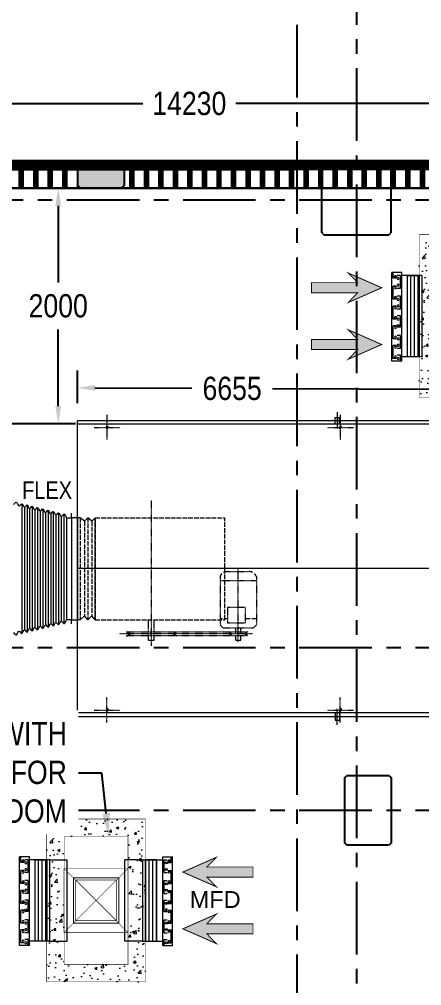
# Model space of a CAD drawing. Header units: metres. Extents: x 841183 to 1048542, y 259326 to 317714.
# Drawn here: x 1005126 to 1008588, y 304923 to 313238 of the extents above; entities that cross this region are included whole.
import ezdxf
from ezdxf import colors
from ezdxf.entities.mleader import LeaderData, LeaderLine
from ezdxf.enums import TextEntityAlignment as Align
from ezdxf.math import Vec2, Vec3

# ---------------------------------------------------------------- set-up
doc = ezdxf.new("R2010")
doc.units = ezdxf.units.M
doc.header["$PDMODE"] = 34
for name, pattern in [('( Hidden )', [0.375, 0.25, -0.125]), ('1', [0, 0, 0]), ('HIDDEN', [0.375, 0.25, -0.125]), ('HIDDEN2', [0.1875, 0.125, -0.0625]), ('PDF_IMPORT', [1, 0.8, -0.2]), ('VILLA AXIS$0$CENTER', [2, 1.25, -0.25, 0.25, -0.25])]:
    doc.linetypes.add(name, pattern=pattern)
for name, color, linetype, lineweight in [('0_ARROW', 20, 'Continuous', 0), ('0_FA DUCT', 130, 'Continuous', 0), ('0_FLEXIBLE DUCT', 252, 'Continuous', 0), ('0_FOUNDATION', 7, 'Continuous', 0), ('0_HVAC-OPENING', 126, 'Continuous', 0), ('0_SANDTRAP LOUVER', 252, '1', 0)]:
    doc.layers.add(name, color=color, linetype=linetype, lineweight=lineweight)
for name, color, linetype in [('0_HVAC TEXT', 7, 'Continuous'), ('A-AXIS LINE', 253, 'Continuous'), ('A-WALL-1', 252, 'Continuous'), ('F-PLOT LIMITS - Zoom', 1, 'Continuous'), ('G-COL', 252, 'Continuous'), ('INTEC -CLUSTRA', 8, 'Continuous'), ('INTEC -HATCH-WALL', 252, 'Continuous'), ('PDF2_Geometry', 7, 'Continuous'), ('TEXT', 7, 'Continuous')]:
    doc.layers.add(name, color=color, linetype=linetype)
doc.layers.add('A-REFLECT DOWN', color=252, linetype='Continuous', transparency=0.6)
doc.layers.add('G-HATCH', color=253, linetype='Continuous', transparency=0.6)
doc.styles.add('AIRAL', font='arial.ttf', dxfattribs={"height": 6.14})
doc.styles.add('romans', font='romans.shx', dxfattribs={"width": 0.85})
doc.styles.get("Standard").update_dxf_attribs({"font": 'ARIALN.TTF'})
doc.dimstyles.get("Standard").update_dxf_attribs({"dimtxt": 200, "dimasz": 150, "dimexe": 150, "dimexo": 150, "dimgap": 100, "dimtad": 0, "dimtih": 1, "dimtoh": 1, "dimdec": 0, "dimzin": 0, "dimdsep": 46, "dimtxsty": 'Standard', "dimcen": 0.09, "dimadec": 0, "dimazin": 0, "dimtfac": 1, "dimtdec": 0, "dimtofl": 0, "dimtmove": 0, "dimatfit": 3, "dimfxl": 1, "dimtolj": 1, "dimtzin": 0, "dimarcsym": 0})
pattern_1 = [(90, (1092761.92, 254782.093), (-31.75, 0), [])]

# ---------------------------------------------------------------- blocks, each defined once
blk = doc.blocks.new('A$C46a051ea')
at = {"layer": 'PDF2_Geometry', "lineweight": 5}
for points in [[(492, 1344.4), (492, 1203.7)], [(-1744.5, -1276.4), (-1744.5, 1271.7)], [(2778.3, -1276.5), (2778.3, 1271.6), (-1744.5, 1271.6)], [(472.1, 1300.8), (511.9, 1300.8)], [(472.1, 1242.5), (472.1, 1300.7)], [(511.9, 1242.5), (511.9, 1300.7)], [(4910.4, 1242.5), (2778.3, 1242.5), (-1744.5, 1242.5)], [(-1501, 1213.4), (-1496, 1208.5), (-1491, 1208.5), (-1491, 1203.7), (-1486.1, 1203.7), (-1486.1, 1208.5)], [(-1481.1, 1213.4), (-1481.1, 1218.3), (-1481.1, 1223.1), (-1486.1, 1223.1), (-1491, 1223.1), (-1496, 1223.1)], [(506.9, 1213.4), (506.9, 1208.5), (511.9, 1208.5), (516.9, 1203.7), (521.8, 1208.5)], [(526.8, 1213.4), (526.8, 1218.3), (526.8, 1223.1), (521.8, 1223.1), (516.9, 1223.1), (511.9, 1223.1)], [(-1794.2, 436.8), (-1794.2, 475.7)], [(-1744.5, 436.8), (-1794.2, 436.8), (-1794.2, -441.7)], [(-1684.9, 407.7), (-1719.7, 436.8), (-1744.5, 436.8)], [(-1620.3, 407.7), (-1655.1, 436.8), (-1684.9, 407.7)], [(-1590.5, 436.8), (-1620.3, 407.7)], [(1744.5, 0), (-1744.5, 0)], [(-502, -43.7), (-507, -48.5), (-507, -53.4), (-511.9, -58.2), (-516.9, -63.1), (-516.9, -68), (-516.9, -72.8)], [(-452.3, -24.3), (-457.3, -24.3), (-462.2, -29.1), (-467.2, -29.1), (-472.2, -29.1), (-482.1, -29.1), (-487.1, -34)], [(-238.6, -34), (-243.5, -29.1), (-248.5, -29.1), (-253.5, -29.1), (-258.5, -29.1), (-263.4, -24.3), (-268.4, -24.3)], [(-203.8, -72.8), (-203.8, -67.9), (-208.8, -63.1), (-208.8, -58.2), (-213.7, -53.4), (-218.7, -48.5), (-218.7, -43.7)], [(-1684.9, -407.7), (-1719.7, -441.7), (-1744.5, -441.7)], [(-1620.3, -407.7), (-1655.1, -441.7), (-1684.9, -407.7)], [(-1590.5, -441.7), (-1620.3, -407.7)], [(-1794.2, -475.6), (-1794.2, -441.7), (-1744.5, -441.7)], [(-497, -432), (-516.9, -432)], [(-516.9, -461.1), (-516.9, -465.9)], [(-492.1, -509.6), (-516.9, -485.3)], [(-452.3, -432), (-477.1, -432)], [(-258.5, -432), (-298.2, -432)], [(-203.8, -432), (-243.5, -432)], [(-228.6, -509.6), (-203.8, -485.3)], [(-1322.1, -582.4), (-1287.3, -563), (-1322.1, -543.6)], [(-889.7, -582.4), (-919.5, -563), (-889.7, -543.6)], [(-442.3, -543.6), (-412.5, -563)], [(-442.3, -577.6), (-412.5, -563)], [(-382.7, -553.3), (-382.7, -509.6)], [(-382.7, -616.4), (-338, -616.4), (-338, -572.7)], [(-382.7, -616.4), (-382.7, -572.7)], [(-338, -553.3), (-338, -509.6)], [(-278.3, -543.6), (-308.2, -563)], [(-278.3, -577.6), (-308.2, -563)], [(-1133.2, -616.4), (-1083.5, -616.4)], [(4910.4, -1242.5), (2778.3, -1242.5), (-1744.5, -1242.5)], [(-1501, -1218.2), (-1496, -1223.1), (-1491, -1227.9), (-1486.1, -1227.9), (-1486.1, -1223.1)], [(-1481.1, -1218.2), (-1481.1, -1213.4), (-1481.1, -1208.5), (-1486.1, -1208.5), (-1491, -1208.5), (-1496, -1208.5)], [(472.1, -1242.5), (472.1, -1305.6)], [(492, -1344.4), (492, -1208.5)], [(506.9, -1218.2), (506.9, -1223.1), (511.9, -1223.1), (511.9, -1227.9), (516.9, -1227.9), (521.8, -1227.9), (521.8, -1223.1)], [(526.8, -1218.2), (526.8, -1213.4), (526.8, -1208.5), (521.8, -1208.5), (516.9, -1208.5), (511.9, -1208.5)], [(511.9, -1242.5), (511.9, -1305.6)], [(2778.3, -1276.4), (-1744.5, -1276.4)], [(472.1, -1305.6), (511.9, -1305.6)]]:
    blk.add_lwpolyline(points, dxfattribs=at)
at = {"layer": 'PDF2_Geometry', "linetype": 'PDF_IMPORT', "lineweight": 5, "ltscale": 0.025581}
for points in [[(-1491, 1325), (-1491, 1106.6)], [(516.9, 1325), (516.9, 1106.6)]]:
    blk.add_lwpolyline(points, dxfattribs=at)
at = {"layer": 'PDF2_Geometry', "linetype": 'PDF_IMPORT', "lineweight": 5, "ltscale": 0.028577}
for points in [[(-1600.4, 1213.4), (-1376.7, 1213.4)], [(407.5, 1213.4), (631.2, 1213.4)], [(-1600.4, -1218.2), (-1376.7, -1218.2)], [(407.5, -1218.2), (631.2, -1218.2)]]:
    blk.add_lwpolyline(points, dxfattribs=at)
at = {"layer": 'PDF2_Geometry', "linetype": 'PDF_IMPORT', "lineweight": 5, "ltscale": 0.118605}
blk.add_lwpolyline([(-1108.4, -664.9), (-1108.4, 587.3)], dxfattribs=at)
at = {"layer": 'PDF2_Geometry', "lineweight": 5}
blk.add_lwpolyline([(-1744.5, -441.7), (-1744.5, 436.8)], close=True, dxfattribs=at)
at = {"layer": 'PDF2_Geometry', "linetype": 'PDF_IMPORT', "lineweight": 5, "ltscale": 0.034884}
blk.add_lwpolyline([(-1744.5, 436.8), (-1744.5, -441.7)], dxfattribs=at)
at = {"layer": 'PDF2_Geometry', "linetype": 'PDF_IMPORT', "lineweight": 5, "ltscale": 50}
for points in [[(-1719.7, 436.8), (-1719.7, -441.7)], [(-1655.1, 436.8), (-1655.1, -441.7)], [(-1590.5, -441.7), (-1590.5, 436.8), (-477.2, 436.8)], [(-1590.5, 436.8), (-1590.5, -441.7), (-477.2, -441.7)], [(-477.2, -441.7), (-477.2, 436.8)], [(-1684.9, 407.7), (-1684.9, -407.7)], [(-1620.3, 407.7), (-1620.3, -407.7)]]:
    blk.add_lwpolyline(points, dxfattribs=at)
at = {"layer": 'PDF2_Geometry', "linetype": 'PDF_IMPORT', "lineweight": 5, "ltscale": 0.018605}
for points in [[(-516.9, -72.8), (-516.9, -485.4)], [(-203.8, -72.8), (-203.8, -485.4)], [(-452.3, -334.9), (-452.3, -465.9)], [(-298.2, -465.9), (-298.2, -334.9)]]:
    blk.add_lwpolyline(points, dxfattribs=at)
at = {"layer": 'PDF2_Geometry', "linetype": 'PDF_IMPORT', "lineweight": 5, "ltscale": 0.019051}
for points in [[(-452.3, -24.3), (-268.4, -24.3)], [(-203.8, -106.8), (-516.9, -106.8)], [(-298.2, -334.9), (-452.3, -334.9)], [(-452.3, -465.9), (-298.2, -465.9)], [(-492.1, -509.6), (-228.6, -509.6)]]:
    blk.add_lwpolyline(points, dxfattribs=at)
at = {"layer": 'PDF2_Geometry', "linetype": 'PDF_IMPORT', "lineweight": 5, "ltscale": 0.081396}
blk.add_lwpolyline([(-362.8, -4.8), (-362.8, -635.8)], dxfattribs=at)
at = {"layer": 'PDF2_Geometry', "linetype": 'PDF_IMPORT', "lineweight": 5, "ltscale": 0.023256}
for points in [[(-1133.2, -616.4), (-1133.2, -441.7)], [(-1083.5, -616.4), (-1083.5, -441.7)]]:
    blk.add_lwpolyline(points, dxfattribs=at)
at = {"layer": 'PDF2_Geometry', "linetype": 'PDF_IMPORT', "lineweight": 5, "ltscale": 0.073824}
blk.add_lwpolyline([(-238.6, -563), (-1381.7, -563)], dxfattribs=at)
at = {"layer": 'PDF2_Geometry', "linetype": 'PDF_IMPORT', "lineweight": 5, "ltscale": 0.026196}
for points in [[(-1322.1, -543.6), (-442.4, -543.6)], [(-1322.1, -577.6), (-442.4, -577.6)]]:
    blk.add_lwpolyline(points, dxfattribs=at)
at = {"layer": 'PDF2_Geometry', "linetype": 'PDF_IMPORT', "lineweight": 5, "ltscale": 0.011907}
blk.add_lwpolyline([(-442.3, -543.6), (-278.3, -543.6)], dxfattribs=at)
at = {"layer": 'PDF2_Geometry', "linetype": 'PDF_IMPORT', "lineweight": 5, "ltscale": 0.021433}
blk.add_lwpolyline([(-442.3, -577.6), (-278.3, -577.6)], dxfattribs=at)
at = {"layer": 'PDF2_Geometry', "linetype": 'PDF_IMPORT', "lineweight": 5, "ltscale": 0.027907}
for points in [[(-1491, -1325), (-1491, -1106.6)], [(516.9, -1325), (516.9, -1106.6)]]:
    blk.add_lwpolyline(points, dxfattribs=at)
blk = doc.blocks.new('A$C73141abc')
at = {"layer": '0_FLEXIBLE DUCT'}
for p, q in [((-5001.8, -713.5), (-5001.8, -1830.5)), ((-4979.1, -744.8), (-4979.1, -1799.4)), ((-4956.5, -724.7), (-4956.5, -1819.7)), ((-4911.2, -736), (-4911.2, -1808.9)), ((-4866, -747.2), (-4865.9, -1798.1)), ((-4933.9, -756), (-4933.8, -1788.6)), ((-4888.6, -767.3), (-4888.6, -1777.8)), ((-4843.3, -778.5), (-4843.3, -1767)), ((-4820.7, -758.5), (-4820.7, -1787.3)), ((-4798.1, -789.7), (-4798, -1756.3)), ((-4775.4, -769.7), (-4775.4, -1776.6)), ((-4752.8, -800.9), (-4752.8, -1745.5)), ((-4730.2, -781), (-4730.1, -1765.8)), ((-4707.5, -812.2), (-4707.5, -1734.7)), ((-4684.9, -792.2), (-4684.9, -1755)), ((-4662.3, -823.5), (-4662.2, -1723.9)), ((-4639.6, -803.1), (-4639.6, -1744.2)), ((-4617.8, -834.7), (-4617.8, -1713.3))]:
    blk.add_line(p, q, dxfattribs=at)
for points in [[(-4617.8, -834.8), (-4572.5, -834.8)], [(-4572.5, -1713.3), (-4617.8, -1713.3)]]:
    blk.add_lwpolyline(points, dxfattribs=at)
for points in [[(-5072.5, -721.6), (-5046.8, -702.3), (-5024.5, -733.6), (-5001.7, -713.5), (-4979.3, -744.8), (-4956.5, -724.7), (-4934.2, -756.1), (-4911.3, -736), (-4889, -767.3), (-4866.2, -747.2), (-4843.9, -778.5), (-4821, -758.5), (-4798.7, -789.8), (-4775.9, -769.7), (-4753.6, -801), (-4730.7, -780.9), (-4708.4, -812.3), (-4685.6, -792.2), (-4663.2, -823.5), (-4640.4, -803.4), (-4618.9, -834.5)], [(-5072.5, -1821.6), (-5047, -1841.3), (-5024.4, -1810.2), (-5001.8, -1830.5), (-4979.1, -1799.4), (-4956.5, -1819.7), (-4933.8, -1788.6), (-4911.2, -1808.9), (-4888.6, -1777.8), (-4865.9, -1798.1), (-4843.3, -1767), (-4820.7, -1787.3), (-4798, -1756.3), (-4775.4, -1776.6), (-4752.8, -1745.5), (-4730.1, -1765.8), (-4707.5, -1734.7), (-4684.9, -1755), (-4662.2, -1723.9), (-4639.6, -1744.2), (-4617.8, -1713.3)]]:
    blk.add_spline(points, degree=3, dxfattribs=at)
blk.add_blockref('A$C46a051ea', (-2778.3, -1271.6))
at = {"layer": 'TEXT', "insert": (-4998.5, -522.1), "char_height": 150, "width": 345.656, "attachment_point": 1}
blk.add_mtext('FLEX', dxfattribs=at)
blk = doc.blocks.new('*D101')
at = {"color": 0, "lineweight": -2, "transparency": 16777216}
for p, q in [((1005626.6, 309933.9), (1005627.9, 310217.1)), ((1012281.6, 309904.7), (1012282.9, 310187.9)), ((1005777.2, 310066.4), (1006611.5, 310062.8)), ((1012132.2, 310038.6), (1007303.4, 310059.7))]:
    blk.add_line(p, q, dxfattribs=at)
at = {"color": 0, "transparency": 16777216}
for points in [[(1005777.3, 310091.4), (1005777.1, 310041.4), (1005627.2, 310067.1)], [(1012132.3, 310063.6), (1012132.1, 310013.6), (1012282.2, 310037.9)]]:
    blk.add_solid(points, dxfattribs=at)
at = {"layer": 'Defpoints', "color": 0, "transparency": 16777216}
for p in [(1012282.2, 310037.9), (1005626, 309783.9, -68.1), (1012281, 309754.7, -68.1)]:
    blk.add_point(p, dxfattribs=at)
at = {"color": 0, "transparency": 16777216, "insert": (1006957.4, 310061.3), "char_height": 200, "attachment_point": 5}
blk.add_mtext('\\A1;6655', dxfattribs=at)
blk = doc.blocks.new('*D102')
at = {"color": 0, "lineweight": -2, "transparency": 16777216}
for p, q in [((999474.9, 311933.9), (999474.9, 312663.2)), ((1013702.9, 311933.9), (1013702.9, 312663.2)), ((999624.9, 312513.2), (1006188.3, 312513.2)), ((1013552.9, 312513.2), (1006989.5, 312513.2))]:
    blk.add_line(p, q, dxfattribs=at)
at = {"color": 0, "transparency": 16777216}
for points in [[(999624.9, 312538.2), (999624.9, 312488.2), (999474.9, 312513.2)], [(1013552.9, 312538.2), (1013552.9, 312488.2), (1013702.9, 312513.2)]]:
    blk.add_solid(points, dxfattribs=at)
at = {"layer": 'Defpoints', "color": 0, "transparency": 16777216}
for p in [(1013702.9, 312513.2), (999474.9, 311783.9, -68.1), (1013702.9, 311783.9, -60.4)]:
    blk.add_point(p, dxfattribs=at)
at = {"color": 0, "transparency": 16777216, "insert": (1006588.9, 312513.2), "char_height": 200, "attachment_point": 5}
blk.add_mtext('\\A1;14230', dxfattribs=at)
blk = doc.blocks.new('SAND TRAP LOUVER 700 X 350')
at = {"layer": '0_SANDTRAP LOUVER', "color": 7}
for p, q in [((-173, 375.1), (-257.8, 375.1)), ((-257.8, 2.9), (-257.8, 375.1)), ((-173, 2.9), (-173, 375.1)), ((0, 350), (-173, 350)), ((-122.8, -350), (-122.8, 350)), ((0, 350), (0, -350)), ((-257.8, -386.3), (-257.8, 2.9)), ((-173, -386.3), (-173, 2.9)), ((-173, -386.3), (-257.8, -386.3)), ((-122.8, -350), (-173, -350)), ((0, -350), (-122.8, -350))]:
    blk.add_line(p, q, dxfattribs=at)
at = {"layer": '0_SANDTRAP LOUVER', "extrusion": (-1.47393e-32, -3.15544e-33, -1)}
for p, q in [((-246.6, 325.5), (-246.6, 375.1)), ((-184.2, 350.8), (-212, 350.8)), ((-184.2, 239.2), (-184.2, 350.8)), ((-218.7, 325.5), (-246.6, 325.5)), ((-218.7, 257.6), (-246.6, 257.6)), ((-246.6, 146), (-246.6, 257.6)), ((-184.2, 239.2), (-212, 239.2)), ((-184.2, 171.3), (-212, 171.3)), ((-184.2, 59.7), (-184.2, 171.3)), ((-218.7, 146), (-246.6, 146)), ((-218.7, 86.6), (-246.6, 86.6)), ((-246.6, -25), (-246.6, 86.6)), ((-184.2, 59.7), (-212, 59.7)), ((-184.2, 2.9), (-212, 2.9)), ((-218.7, -25), (-246.6, -25)), ((-246.6, -195.4), (-246.6, -83.9)), ((-218.7, -83.9), (-246.6, -83.9)), ((-218.7, -195.4), (-246.6, -195.4)), ((-184.2, -167.6), (-212, -167.6)), ((-184.2, -279.1), (-184.2, -167.6)), ((-246.6, -363.8), (-246.6, -252.3)), ((-218.7, -252.3), (-246.6, -252.3)), ((-184.2, -279.1), (-212, -279.1)), ((-218.7, -363.8), (-246.6, -363.8)), ((-184.2, -335.9), (-212, -335.9)), ((-184.2, -386.3), (-184.2, -335.9))]:
    blk.add_line(p, q, dxfattribs=at)
at = {"layer": '0_SANDTRAP LOUVER'}
for p, q in [((-218.7, 325.5), (-246.6, 325.5)), ((-218.7, 146), (-246.6, 146)), ((-246.6, -25), (-246.6, 2.9)), ((-184.2, -94.7), (-184.2, 2.9)), ((-218.7, -25), (-246.6, -25)), ((-184.2, -94.7), (-212, -94.7))]:
    blk.add_line(p, q, dxfattribs=at)
at = {"layer": '0_SANDTRAP LOUVER', "extrusion": (-1.47393e-32, -3.15544e-33, -1)}
for centre in [(227.1, 339.5), (227.1, 243.6), (203.7, 322.9), (203.7, 267.1), (227.1, 160), (203.7, 143.4), (203.7, 87.6), (227.1, 72.6), (227.1, -11), (203.7, -25), (203.7, -25), (227.1, -97.8), (227.1, -181.5), (203.7, -195.4), (203.7, -251.2), (227.1, -266.2), (227.1, -349.9), (203.7, -363.8)]:
    blk.add_circle(centre, 8.37, dxfattribs=at)
at = {"layer": '0_SANDTRAP LOUVER'}
for centre in [(-227.1, 339.5), (-227.1, 160), (-227.1, -11), (-203.7, -80.7)]:
    blk.add_circle(centre, 8.37, dxfattribs=at)
blk = doc.blocks.new('0-ARROW-3')
at = {"layer": '0_ARROW', "true_color": 0xc8c8c8}
h = blk.add_hatch(dxfattribs=at)
h.set_pattern_fill('ANSI31', color=9)
h.set_pattern_definition([(45, (-4415, 43046), (-0.08838834765, 0.08838834765), [])])
h.paths.add_polyline_path([(-512, -108), (-711, -313), (0, 0), (-711, 313), (-512, 108), (-1490, 108), (-1490, -108)])
at = {"layer": '0_ARROW', "const_width": 20}
blk.add_lwpolyline([(-1490, -108), (-512, -108), (-711, -313), (0, 0), (-711, 313), (-512, 108), (-1490, 108)], close=True, dxfattribs=at)
blk = doc.blocks.new('A$C51a5b08a')
at = {"layer": 'G-HATCH'}
h = blk.add_hatch(color=256, dxfattribs=at)
h.dxf.hatch_style = 1
h.paths.add_polyline_path([(-32071.9, 275), (-32096.9, 300), (-32446.9, 300), (-32471.9, 275), (-32471.9, 125), (-32446.9, 100), (-32096.9, 100), (-32071.9, 125)])
at = {"layer": 'INTEC -HATCH-WALL'}
h = blk.add_hatch(dxfattribs=at)
h.set_pattern_fill('PLAST', color=256, scale=500, angle=90, style=0)
h.set_pattern_definition([(90, (-31590.59, 56305.7), (-125, 4e-14), []), (90, (-31606.21, 56305.7), (-125, 4e-14), []), (90, (-31621.84, 56305.7), (-125, 4e-14), [])])
h.paths.add_polyline_path([(-35148.8, 100), (-35148.8, 300), (-32471.9, 300), (-32471.9, 100)])
h = blk.add_hatch(dxfattribs=at)
h.set_pattern_fill('PLAST', color=256, scale=500, angle=90, style=0)
h.set_pattern_definition([(90, (-28513.76, 56305.7), (-125, 4e-14), []), (90, (-28529.38, 56305.7), (-125, 4e-14), []), (90, (-28545.01, 56305.7), (-125, 4e-14), [])])
h.paths.add_polyline_path([(-32071.9, 100), (-32071.9, 300), (-29395.1, 300), (-29395.1, 100)])
at = {"layer": 'A-AXIS LINE', "linetype": 'VILLA AXIS$0$CENTER', "ltscale": 500}
for p, q in [((-30074.2, 5133.1, -106.5), (-30074.2, -22178.3, -125.6)), ((-30585.4, 4506, -106.5), (-30585.4, -22178.3, -125.6)), ((-40565.7, 0, -106.5), (9544.5, 0, 7.1)), ((-40565.7, -3851.7, -220.1), (9544.5, -3851.7, -106.5)), ((-40565.7, -5252.2, -220.1), (9544.5, -5252.2, -106.5))]:
    blk.add_line(p, q, dxfattribs=at)
at = {"layer": 'A-WALL-1'}
for p, q in [((-38825.6, 300, -106.5), (-2090, 300, -106.5)), ((-38625.6, 100, -106.5), (-2290, 100, -106.5))]:
    blk.add_line(p, q, dxfattribs=at)
at = {"layer": 'A-WALL-1', "linetype": 'Continuous', "elevation": -21.8}
blk.add_lwpolyline([(-32446.9, 300), (-32096.9, 300), (-32071.9, 275), (-32071.9, 125), (-32096.9, 100), (-32446.9, 100), (-32471.9, 125), (-32471.9, 275)], close=True, dxfattribs=at)
at = {"layer": 'G-COL', "color": 8, "linetype": 'HIDDEN2', "ltscale": 6, "elevation": -106.5}
for points in [[(-29774.2, 300), (-30374.2, 300), (-30374.2, -280), (-30354.2, -300), (-29794.2, -300), (-29774.2, -280)], [(-29794.2, -5552.2), (-30154.2, -5552.2), (-30174.2, -5532.2), (-30174.2, -4972.2), (-30154.2, -4952.2), (-29794.2, -4952.2), (-29774.2, -4972.2), (-29774.2, -5532.2)]]:
    blk.add_lwpolyline(points, close=True, dxfattribs=at)
at = {"layer": 'INTEC -CLUSTRA'}
for p, q in [((-32446.9, 300, 57.1), (-35173.8, 300, -21.8)), ((-29370.1, 300, 57.1), (-32096.9, 300, -21.8)), ((-32446.9, 100, -21.8), (-35173.8, 100, -21.8)), ((-29370.1, 100, -21.8), (-32096.9, 100, -21.8))]:
    blk.add_line(p, q, dxfattribs=at)
at = {"color": 252, "style": 'romans', "width": 0.8}
blk.add_attdef('RD01', text='', height=225, dxfattribs=at).set_placement((-31176.6, -17501.4, -38.4), align=Align.MIDDLE_CENTER)
blk = doc.blocks.new('*D134')
at = {"color": 0, "lineweight": -2, "transparency": 16777216}
for p, q in [((1003631, 311783.9), (1005610.8, 311783.9)), ((1005460.8, 311633.9), (1005460.8, 310973.9)), ((1005460.8, 309909.8), (1005460.8, 310569.7)), ((1003631, 309759.8), (1005610.8, 309759.8))]:
    blk.add_line(p, q, dxfattribs=at)
at = {"color": 0, "transparency": 16777216}
for points in [[(1005435.8, 311633.9), (1005485.8, 311633.9), (1005460.8, 311783.9)], [(1005435.8, 309909.8), (1005485.8, 309909.8), (1005460.8, 309759.8)]]:
    blk.add_solid(points, dxfattribs=at)
at = {"layer": 'Defpoints', "color": 0, "transparency": 16777216}
for p in [(1003481, 311783.9, -125.5), (1005460.8, 311783.9), (1003481, 309759.8, -104.6)]:
    blk.add_point(p, dxfattribs=at)
at = {"color": 0, "transparency": 16777216, "insert": (1005460.8, 310771.8), "char_height": 200, "attachment_point": 5}
blk.add_mtext('\\A1;2000', dxfattribs=at)
blk = doc.blocks.new('A$C10b3fa2f')
at = {"layer": 'A-REFLECT DOWN'}
h = blk.add_hatch(dxfattribs=at)
h.set_pattern_fill('AR-HBONE', color=256, scale=75, style=0)
h.set_pattern_definition([(45, (-872853.3, -501345.44), (0, 424.26407), [900, -300]), (135, (-872641.16, -501133.3), (3e-14, 424.26407), [900, -300])])
h.paths.add_polyline_path([(-40951.9, -7637.1), (-40445.1, -7637.1), (-40278.2, -7926.1), (-40445.1, -8215.1), (-40951.9, -8215.1), (-41118.8, -7926.1)])
edge = h.paths.add_edge_path()
edge.add_line((-40250.6, -6912.7), (-42275.6, -6912.7))
edge.add_line((-42275.6, -6912.7), (-42275.6, -105.8))
edge.add_line((-42275.6, -105.8), (-42275.6, 38.9))
edge.add_line((-42275.6, 38.9), (-43125, 38.9))
edge.add_line((-43125, 38.9), (-43125, -30517.1))
edge.add_line((-43125, -30517.1), (-43000, -30517.1))
edge.add_line((-43000, -30517.1), (-43000, -32386.1))
edge.add_line((-43000, -32386.1), (-6450, -32386.1))
edge.add_arc((-6450, -25886.1), 6500, 270, 360)
edge.add_line((50, -25886.1), (50, -22117.5))
edge.add_line((50, -22117.5), (-3025.4, -22117.5))
edge.add_line((-3025.4, -22117.5), (-3025.4, -31367.5))
edge.add_line((-3025.4, -31367.5), (-37875.6, -31367.3))
edge.add_line((-37875.6, -31367.3), (-37875.6, -22117.5))
edge.add_line((-37875.6, -22117.5), (-40250.6, -22117.5))
edge.add_line((-40250.6, -22117.5), (-40250.6, -6912.7))
at = {"layer": 'F-PLOT LIMITS - Zoom', "color": 252, "linetype": 'HIDDEN2', "ltscale": 2500, "elevation": 74}
blk.add_lwpolyline([(-43400, 300, 100, 75, 0), (6600, 300, 128.5, 128.5, 0), (6600.1, -49700, 128.5, 128.5, 0), (-43400, -49700, 128.5, 128.5, 0)], format="xyseb", close=True, dxfattribs=at)

msp = doc.modelspace()

# ---------------------------------------------------------------- block references
at = {"color": 2}
msp.add_blockref('A$C10b3fa2f', (1038100.4, 311684, -216), dxfattribs=at)

# ---------------------------------------------------------------- next in the draw order: hatches: boundary and pattern name
at = {"layer": '0_FA DUCT'}
h = msp.add_hatch(dxfattribs=at)
h.set_pattern_fill('ANSI31', color=8, scale=10, angle=45)
h.set_pattern_definition([(90, (1095966.575, 259809.91), (-31.75, 0), [])])
h.paths.add_polyline_path([(1008566.7, 310334), (1008467.5, 310334), (1008467.5, 311034), (1008566.7, 311034)])
at = {"layer": '0_FOUNDATION'}
h = msp.add_hatch(dxfattribs=at)
h.set_pattern_fill('AR-CONC', color=8, scale=30)
h.set_pattern_definition([(50, (-17657.96, 11688.57), (215.178055, -18.82564), [22.5, -247.5]), (355, (-17657.96, 11688.57), (-41.6254, 225.65764), [18, -198]), (100.451444, (-17640.03, 11687), (173.552654, 206.831997), [19.122058, -210.342634]), (46.1842, (-17657.96, 11748.57), (320.1724, -49.655784), [33.75, -371.25]), (96.635635, (-17631.28, 11744.43), (280.39858, 292.23558), [28.6831, -315.51413]), (351.184164, (-17657.96, 11748.57), (280.39858, 292.23558), [27, -297]), (21, (-17627.96, 11733.57), (179.072116, -120.785667), [22.5, -247.5]), (326, (-17627.96, 11733.57), (72.9946, 217.545014), [18, -198]), (71.451445, (-17613.04, 11723.5), (252.066713, 96.759346), [19.122057, -210.342634]), (37.5, (-17657.965, 11688.57), (3.6479566, 99.868156), [0, -195.6, 0, -201, 0, -198.75]), (7.5, (-17657.96, 11688.57), (78.920861, 118.323514), [0, -114.6, 0, -191.1, 0, -75.75]), (327.5, (-17724.865, 11688.57), (160.146731, -6.7664615), [0, -75, 0, -234, 0, -310.5]), (317.5, (-17754.86, 11688.57), (174.95585, 30.031495), [0, -97.5, 0, -155.4, 0, -220.5])])
h.paths.add_polyline_path([(1009416.4, 311384), (1008566.7, 311384), (1008566.7, 309984), (1009416.4, 309984)])
h.paths.add_polyline_path([(1009266.7, 311234), (1009266.7, 310134), (1008716.4, 310134), (1008716.4, 311234)], flags=16)

# ---------------------------------------------------------------- next in the draw order: linework, layer by layer
at = {"layer": '0_FA DUCT', "color": 8, "elevation": -172}
msp.add_lwpolyline([(1008566.7, 310334), (1008467.5, 310334), (1008467.5, 311034), (1008566.7, 311034)], close=True, dxfattribs=at)
at = {"layer": '0_FOUNDATION', "const_width": 5, "elevation": -172}
msp.add_lwpolyline([(1009416.4, 309984), (1008566.7, 309984), (1008566.7, 311384), (1009416.4, 311384)], close=True, dxfattribs=at)

# ---------------------------------------------------------------- next in the draw order: block references
at = {"color": 2}
msp.add_blockref('A$C51a5b08a', (1038100.4, 311683.9, -103.7), dxfattribs=at)
at = {"layer": '0_ARROW', "xscale": 0.405, "yscale": 0.405, "zscale": 0.405}
msp.add_blockref('0-ARROW-3', (1008244.4, 310928.2, -172), dxfattribs=at)
at = {"layer": '0_ARROW', "xscale": -0.405, "yscale": 0.405, "zscale": 0.405, "rotation": 180}
msp.add_blockref('0-ARROW-3', (1008244.4, 310439.9, -172), dxfattribs=at)
at = {"layer": '0_SANDTRAP LOUVER', "color": 2}
msp.add_blockref('SAND TRAP LOUVER 700 X 350', (1008590.3, 310684, -172), dxfattribs=at)

# ---------------------------------------------------------------- next in the draw order: dimensions: what is measured, and where the dimension line sits
dim = msp.add_aligned_dim(p1=(999474.9, 311783.9, -97.9), p2=(1013702.9, 311783.9, -90.3), distance=729.3, text='14230', dimstyle='Standard')
dim.commit()
dim.dimension.update_dxf_attribs({"geometry": '*D102', "text_midpoint": (1006588.9, 312513.2, -29.9)})

# ---------------------------------------------------------------- next in the draw order: block references
msp.add_blockref('A$C73141abc', (1010148.8, 309783.8, -104.6))

# ---------------------------------------------------------------- next in the draw order: hatches: boundary and pattern name
at = {"layer": '0_FA DUCT'}
h = msp.add_hatch(dxfattribs=at)
h.set_pattern_fill('ANSI31', color=8, scale=10, angle=45)
h.set_pattern_definition(pattern_1)
h.paths.add_polyline_path([(1005362, 305306.2), (1005262.9, 305306.2), (1005262.9, 306006.2), (1005362, 306006.2)])
h = msp.add_hatch(dxfattribs=at)
h.set_pattern_fill('ANSI31', color=8, scale=10, angle=45)
h.set_pattern_definition(pattern_1)
h.paths.add_polyline_path([(1006211.1, 305306.2), (1006310.2, 305306.2), (1006310.2, 306006.2), (1006211.1, 306006.2)])
at = {"layer": '0_FOUNDATION'}
h = msp.add_hatch(dxfattribs=at)
h.set_pattern_fill('AR-CONC', color=8, scale=30)
h.set_pattern_definition([(50, (-20862.62, 6660.75), (215.178055, -18.82564), [22.5, -247.5]), (355, (-20862.62, 6660.75), (-41.6254, 225.65764), [18, -198]), (100.451444, (-20844.7, 6659.19), (173.552654, 206.831997), [19.122058, -210.342634]), (46.1842, (-20862.62, 6720.75), (320.1724, -49.655784), [33.75, -371.25]), (96.635635, (-20835.94, 6716.62), (280.39858, 292.23558), [28.6831, -315.51413]), (351.184164, (-20862.62, 6720.75), (280.39858, 292.23558), [27, -297]), (21, (-20832.62, 6705.75), (179.072116, -120.785667), [22.5, -247.5]), (326, (-20832.62, 6705.75), (72.9946, 217.545014), [18, -198]), (71.451445, (-20817.7, 6695.69), (252.066713, 96.759346), [19.122057, -210.342634]), (37.5, (-20862.62, 6660.755), (3.6479566, 99.868156), [0, -195.6, 0, -201, 0, -198.75]), (7.5, (-20862.62, 6660.75), (78.920861, 118.323514), [0, -114.6, 0, -191.1, 0, -75.75]), (327.5, (-20929.52, 6660.755), (160.146731, -6.7664615), [0, -75, 0, -234, 0, -310.5]), (317.5, (-20959.52, 6660.75), (174.95585, 30.031495), [0, -97.5, 0, -155.4, 0, -220.5])])
h.paths.add_polyline_path([(1006211.7, 306356.2), (1005362, 306356.2), (1005362, 304956.2), (1006211.7, 304956.2)])
h.paths.add_polyline_path([(1006062, 306206.2), (1006062, 305106.2), (1005511.7, 305106.2), (1005511.7, 306206.2)], flags=16)

# ---------------------------------------------------------------- next in the draw order: linework, layer by layer
at = {"layer": '0_FA DUCT', "color": 8, "elevation": -210.2}
for points in [[(1005362, 305306.2), (1005262.9, 305306.2), (1005262.9, 306006.2), (1005362, 306006.2)], [(1006211.1, 305306.2), (1006310.2, 305306.2), (1006310.2, 306006.2), (1006211.1, 306006.2)]]:
    msp.add_lwpolyline(points, close=True, dxfattribs=at)
at = {"layer": '0_FA DUCT', "elevation": -210.2}
for points, const_width in [([(1005591.7, 305851.2), (1005981.7, 305851.2), (1005981.7, 305461.2), (1005591.7, 305461.2)], 10), ([(1005611.7, 305831.2), (1005961.7, 305831.2), (1005961.7, 305481.2), (1005611.7, 305481.2)], 5)]:
    msp.add_lwpolyline(points, close=True, dxfattribs=dict(at, const_width=const_width))
at = {"layer": '0_FOUNDATION', "const_width": 5, "elevation": -210.2}
for points in [[(1006211.7, 304956.2), (1005362, 304956.2), (1005362, 306356.2), (1006211.7, 306356.2)], [(1006062, 305106.2), (1005512, 305106.2), (1005512, 306206.2), (1006062, 306206.2)]]:
    msp.add_lwpolyline(points, close=True, dxfattribs=at)
at = {"layer": '0_HVAC-OPENING', "linetype": '( Hidden )', "ltscale": 100, "const_width": 5, "elevation": -210.2}
msp.add_lwpolyline([(1005511.5, 305380.9), (1006061.5, 305380.9), (1006061.5, 305930.9), (1005511.5, 305930.9)], close=True, dxfattribs=at)
for points in [[(1006061.5, 305380.9), (1005511.5, 305930.9)], [(1005511.5, 305380.9), (1006061.5, 305930.9)]]:
    msp.add_lwpolyline(points, dxfattribs=at)
at = {"layer": '0_SANDTRAP LOUVER', "color": 7}
for p, q in [((1005385.7, 306006.2, -210.2), (1005538.4, 306006.2, -210.2)), ((1005538.4, 305306.2, -210.2), (1005538.4, 306006.2, -210.2)), ((1006034.7, 305306.2, -210.2), (1006034.7, 306006.2, -210.2)), ((1006187.4, 306006.2, -210.2), (1006034.7, 306006.2, -210.2)), ((1005385.7, 305306.2, -210.2), (1005538.4, 305306.2, -210.2)), ((1006187.4, 305306.2, -210.2), (1006034.7, 305306.2, -210.2))]:
    msp.add_line(p, q, dxfattribs=at)

# ---------------------------------------------------------------- next in the draw order: block references
at = {"layer": '0_ARROW', "xscale": -0.405, "yscale": 0.405, "zscale": 0.405}
msp.add_blockref('0-ARROW-3', (1006533.3, 305900.4, -210.2), dxfattribs=at)
at = {"layer": '0_ARROW', "xscale": 0.405, "yscale": 0.405, "zscale": 0.405, "rotation": 180}
msp.add_blockref('0-ARROW-3', (1006533.3, 305412, -210.2), dxfattribs=at)
at = {"layer": '0_SANDTRAP LOUVER', "color": 2}
msp.add_blockref('SAND TRAP LOUVER 700 X 350', (1005385.7, 305656.2, -210.2), dxfattribs=at)
at = {"layer": '0_SANDTRAP LOUVER', "color": 2, "xscale": -1}
msp.add_blockref('SAND TRAP LOUVER 700 X 350', (1006187.4, 305656.2, -210.2), dxfattribs=at)

# ---------------------------------------------------------------- next in the draw order: texts
at = {"layer": '0_HVAC TEXT', "insert": (1006811.4, 305664.3, -86.6), "char_height": 145, "width": 442.988, "attachment_point": 5, "style": 'AIRAL'}
msp.add_mtext('{\\fArial|b0|i0|c0|p34;MFD}', dxfattribs=at)

# ---------------------------------------------------------------- next in the draw order: dimensions: what is measured, and where the dimension line sits
dim = msp.add_linear_dim(base=(1005460.8, 311783.9), p1=(1003481, 309759.8, -104.6), p2=(1003481, 311783.9, -125.5), angle=90, text='2000', dimstyle='Standard')
dim.commit()
dim.dimension.update_dxf_attribs({"geometry": '*D134', "text_midpoint": (1005460.8, 310771.8)})
dim = msp.add_linear_dim(base=(1012282.2, 310037.9, -36.5), p1=(1005626, 309783.9, -104.6), p2=(1012281, 309754.7, -104.6), angle=359.7489, dimstyle='Standard')
dim.commit()
dim.dimension.update_dxf_attribs({"geometry": '*D101', "text_midpoint": (1006957.4, 310061.3, -36.5), "dimtype": 161})

# ---------------------------------------------------------------- next in the draw order: leaders
ml = msp.add_multileader_mtext('Standard')
ml.set_content('STL WITH \\PFINE FILTER FOR \\PCCTV ROOM', color=256)
ml.set_leader_properties()
ml.build(insert=Vec2(0, 0))
ml.multileader.update_dxf_attribs({"text_left_attachment_type": 2, "text_right_attachment_type": 2, "dogleg_length": 200, "arrow_head_size": 200})
ctx = ml.context
ctx.base_point, ctx.char_height, ctx.arrow_head_size, ctx.landing_gap_size, ctx.plane_origin = Vec3(1003535.5, 306751.7, 137.7), 200, 200, 100, Vec3(1002184.3, 304024, 137.7)
ctx.left_attachment, ctx.right_attachment, ctx.text_align_type = 2, 2, 2
notes = []
notes.append((ctx, [(0, (1, 1, 0), (1005835.2, 306751.7, 137.7), (-1, 0), 200, [(0, [(1005895, 306206.2, 137.7)], 0, [])])]))
ctx.mtext.insert, ctx.mtext.alignment, ctx.mtext.flow_direction = Vec3(1005535.2, 307192, 137.7), 3, 5
ctx.mtext.has_bg_fill, ctx.mtext.bg_color, ctx.mtext.bg_scale_factor, ctx.mtext.bg_transparency, ctx.mtext.use_window_bg_color = 1, -1027028792, 1.5, 0, 1
for ctx, leaders in notes:
    for number, flags, end, landing, length, lines in leaders:
        leader = LeaderData()
        leader.index, (leader.has_last_leader_line, leader.has_dogleg_vector, leader.attachment_direction) = number, flags
        leader.last_leader_point, leader.dogleg_vector, leader.dogleg_length = Vec3(end), Vec3(landing), length
        for number, points, colour, breaks in lines:
            line = LeaderLine()
            line.index, line.vertices, line.color, line.breaks = number, Vec3.list(points), colors.encode_raw_color(colour), breaks
            leader.lines.append(line)
        ctx.leaders.append(leader)

# ---------------------------------------------------------------- next in the draw order: linework, layer by layer
at = {"layer": '0_FA DUCT', "linetype": 'HIDDEN', "ltscale": 80, "const_width": 5, "elevation": -210.2}
for points in [[(1005961.7, 305831.2), (1005611.7, 305481.2)], [(1005611.7, 305831.2), (1005961.7, 305481.2)]]:
    msp.add_lwpolyline(points, dxfattribs=at)

doc.saveas('drawing.dxf')
